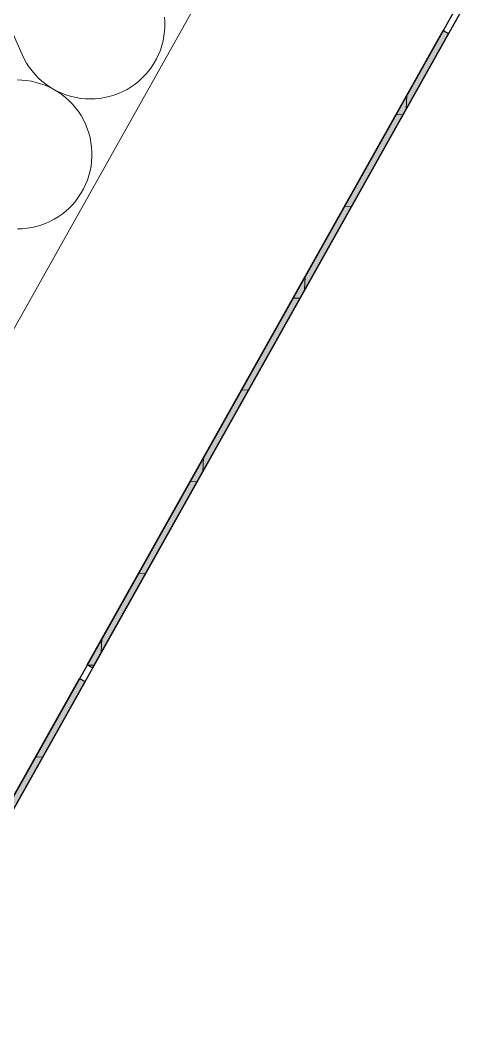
# Model space of a CAD drawing. Header units: metres. Extents: x -36 to 59, y 39 to 183.
# Drawn here: x 12.321 to 12.606, y 149.133 to 149.786 of the extents above; entities that cross this region are included whole.
import ezdxf

# ---------------------------------------------------------------- set-up
doc = ezdxf.new("R2010")
doc.units = ezdxf.units.M
doc.header["$MEASUREMENT"] = 0
doc.linetypes.add('Wipeout_Contour', pattern=[1, 0, -1])
for name, color, linetype in [('10  Fassade', 7, 'Continuous'), ('10  Fassade_Deckschraffur', 7, 'Continuous'), ('10  Fassade_Schnittschraffur', 7, 'Continuous'), ('10  Treppen + Rampen', 7, 'Continuous'), ('10  Wand Massiv', 7, 'Continuous'), ('10  Wand Massiv_Schnittschraffur', 7, 'Continuous')]:
    doc.layers.add(name, color=color, linetype=linetype)
pattern_1 = [(87.605446, (0, 0), (-0.059947608, 0.002506841), []), (177.605446, (0, 0), (0.002506841, 0.059947608), [])]

# ---------------------------------------------------------------- blocks, each defined once
blk = doc.blocks.new('*X60', base_point=(-0.16283, 98.00747))
at = {"layer": '10  Wand Massiv_Schnittschraffur', "color": 98, "linetype": 'Continuous', "lineweight": 13, "ltscale": 1000, "true_color": 0x000100}
for p, q in [((12.32159, 149.76427), (12.30232, 149.80781)), ((12.41273, 149.78519), (12.41252, 149.78824)), ((12.41255, 149.77909), (12.41273, 149.78214)), ((12.41273, 149.78214), (12.41273, 149.78519)), ((12.41159, 149.77306), (12.41216, 149.77606)), ((12.41216, 149.77606), (12.41255, 149.77909)), ((12.40872, 149.76436), (12.40986, 149.7672)), ((12.40986, 149.7672), (12.41082, 149.7701)), ((12.41082, 149.7701), (12.41159, 149.77306)), ((12.32159, 149.76427), (12.32291, 149.76151)), ((12.32291, 149.76151), (12.32441, 149.75885)), ((12.40591, 149.75894), (12.4074, 149.7616)), ((12.4074, 149.7616), (12.40872, 149.76436)), ((12.32441, 149.75885), (12.32608, 149.75629)), ((12.32608, 149.75629), (12.32791, 149.75384)), ((12.32791, 149.75384), (12.32989, 149.75152)), ((12.40045, 149.75159), (12.40243, 149.75392)), ((12.40243, 149.75392), (12.40425, 149.75637)), ((12.40425, 149.75637), (12.40591, 149.75894)), ((12.32143, 149.74799), (12.31837, 149.74807)), ((12.32447, 149.7477), (12.32143, 149.74799)), ((12.32749, 149.74723), (12.32447, 149.7477)), ((12.33047, 149.74656), (12.32749, 149.74723)), ((12.32989, 149.75152), (12.33202, 149.74932)), ((12.33202, 149.74932), (12.33428, 149.74727)), ((12.33428, 149.74727), (12.33667, 149.74536)), ((12.39368, 149.74542), (12.39607, 149.74733)), ((12.39607, 149.74733), (12.39833, 149.74939)), ((12.39833, 149.74939), (12.40045, 149.75159)), ((12.3334, 149.7457), (12.33047, 149.74656)), ((12.33628, 149.74466), (12.3334, 149.7457)), ((12.33908, 149.74344), (12.33628, 149.74466)), ((12.33667, 149.74536), (12.33918, 149.74362)), ((12.34179, 149.74203), (12.33908, 149.74344)), ((12.33918, 149.74362), (12.34179, 149.74203)), ((12.34179, 149.74203), (12.3445, 149.74062)), ((12.34441, 149.74046), (12.34179, 149.74203)), ((12.38586, 149.74066), (12.38857, 149.74208)), ((12.38857, 149.74208), (12.39118, 149.74367)), ((12.39118, 149.74367), (12.39368, 149.74542)), ((12.34692, 149.73872), (12.34441, 149.74046)), ((12.3445, 149.74062), (12.34729, 149.73939)), ((12.34932, 149.73682), (12.34692, 149.73872)), ((12.34729, 149.73939), (12.35016, 149.73833)), ((12.35159, 149.73478), (12.34932, 149.73682)), ((12.35016, 149.73833), (12.35309, 149.73746)), ((12.35372, 149.73259), (12.35159, 149.73478)), ((12.35309, 149.73746), (12.35607, 149.73679)), ((12.35607, 149.73679), (12.35909, 149.7363)), ((12.35909, 149.7363), (12.36213, 149.73601)), ((12.36213, 149.73601), (12.36519, 149.73592)), ((12.36519, 149.73592), (12.36824, 149.73602)), ((12.36824, 149.73602), (12.37128, 149.73632)), ((12.37128, 149.73632), (12.3743, 149.73681)), ((12.3743, 149.73681), (12.37728, 149.73749)), ((12.37728, 149.73749), (12.3802, 149.73836)), ((12.3802, 149.73836), (12.38307, 149.73942)), ((12.38307, 149.73942), (12.38586, 149.74066)), ((12.35571, 149.73027), (12.35372, 149.73259)), ((12.35755, 149.72783), (12.35571, 149.73027)), ((12.35922, 149.72527), (12.35755, 149.72783)), ((12.36073, 149.72261), (12.35922, 149.72527)), ((12.36206, 149.71987), (12.36073, 149.72261)), ((12.36322, 149.71704), (12.36206, 149.71987)), ((12.36419, 149.71414), (12.36322, 149.71704)), ((12.36498, 149.71119), (12.36419, 149.71414)), ((12.36557, 149.70819), (12.36498, 149.71119)), ((12.36597, 149.70516), (12.36557, 149.70819)), ((12.36617, 149.70211), (12.36597, 149.70516)), ((12.36618, 149.69905), (12.36617, 149.70211)), ((12.36561, 149.69297), (12.36599, 149.696)), ((12.36599, 149.696), (12.36618, 149.69905)), ((12.36427, 149.68701), (12.36503, 149.68997)), ((12.36503, 149.68997), (12.36561, 149.69297)), ((12.36217, 149.68128), (12.36331, 149.68411)), ((12.36331, 149.68411), (12.36427, 149.68701)), ((12.3577, 149.67329), (12.35936, 149.67585)), ((12.35936, 149.67585), (12.36085, 149.67852)), ((12.36085, 149.67852), (12.36217, 149.68128)), ((12.3539, 149.66851), (12.35587, 149.67084)), ((12.35587, 149.67084), (12.3577, 149.67329)), ((12.34463, 149.66059), (12.34713, 149.66234)), ((12.34713, 149.66234), (12.34952, 149.66425)), ((12.34952, 149.66425), (12.35178, 149.66631)), ((12.35178, 149.66631), (12.3539, 149.66851)), ((12.33365, 149.65528), (12.33652, 149.65634)), ((12.33652, 149.65634), (12.33931, 149.65758)), ((12.33931, 149.65758), (12.34202, 149.659)), ((12.34202, 149.659), (12.34463, 149.66059)), ((12.31863, 149.65283), (12.32169, 149.65293)), ((12.32169, 149.65293), (12.32473, 149.65323)), ((12.32473, 149.65323), (12.32775, 149.65372)), ((12.32775, 149.65372), (12.33072, 149.65441)), ((12.33072, 149.65441), (12.33365, 149.65528))]:
    blk.add_line(p, q, dxfattribs=at)

msp = doc.modelspace()

# ---------------------------------------------------------------- wipeouts: each hides what was drawn before it
at = {"color": 254, "linetype": 'Wipeout_Contour', "lineweight": 0, "ltscale": 601.255013}
msp.add_wipeout([(13.25032, 150.95752), (11.93544, 148.61079), (11.93893, 148.60883), (13.25381, 150.95557)], dxfattribs=at).dxf.layer = '10  Fassade_Deckschraffur'

# ---------------------------------------------------------------- next in the draw order: hatches: boundary and pattern name
at = {"layer": '10  Fassade_Schnittschraffur', "linetype": 'Continuous', "lineweight": 0, "true_color": 0xffffff}
for points in [[(12.36664, 149.37219), (12.59394, 149.77786), (12.59045, 149.77981), (12.36315, 149.37415)], [(11.93894, 148.60885), (12.36176, 149.36347), (12.35827, 149.36543), (11.93545, 148.61081)]]:
    msp.add_hatch(color=7, dxfattribs=at).paths.add_polyline_path(points)
at = {"layer": '10  Fassade_Schnittschraffur', "linetype": 'Continuous', "lineweight": 13, "true_color": 0x000100}
h = msp.add_hatch(dxfattribs=at)
h.set_pattern_fill('Dämmung__hart_1_0002', color=98, style=0, pattern_type=2)
h.set_pattern_definition(pattern_1)
h.paths.add_polyline_path([(12.36664, 149.37219), (12.59394, 149.77786), (12.59045, 149.77981), (12.36315, 149.37415)])
h = msp.add_hatch(dxfattribs=at)
h.set_pattern_fill('Dämmung__hart_1_0002', color=98, style=0, pattern_type=2)
h.set_pattern_definition(pattern_1)
h.paths.add_polyline_path([(11.93894, 148.60885), (12.36176, 149.36347), (12.35827, 149.36543), (11.93545, 148.61081)])

# ---------------------------------------------------------------- next in the draw order: linework, layer by layer
at = {"layer": '10  Fassade', "color": 7, "linetype": 'Continuous', "lineweight": 25, "ltscale": 1000, "flags": 128}
for points in [[(11.93544, 148.61079), (13.25032, 150.95752)], [(11.93893, 148.60883), (13.25381, 150.95557)]]:
    msp.add_lwpolyline(points, dxfattribs=at)
for points in [[(12.36664, 149.37219), (12.36315, 149.37415), (12.59045, 149.77981), (12.59394, 149.77786)], [(11.93894, 148.60885), (11.93545, 148.61081), (12.35827, 149.36543), (12.36176, 149.36347)]]:
    msp.add_lwpolyline(points, close=True, dxfattribs=at)
at = {"layer": '10  Wand Massiv', "color": 7, "linetype": 'Continuous', "lineweight": 13, "ltscale": 1000, "flags": 128}
msp.add_lwpolyline([(11.4318, 148.0106), (13.98344, 152.56464)], dxfattribs=at)

# ---------------------------------------------------------------- next in the draw order: block references
at = {"layer": '10  Treppen + Rampen', "color": 7, "linetype": 'Continuous', "lineweight": 13, "ltscale": 1000}
msp.add_blockref('*X60', (-0.16283, 98.00747), dxfattribs=at)

doc.saveas('drawing.dxf')
